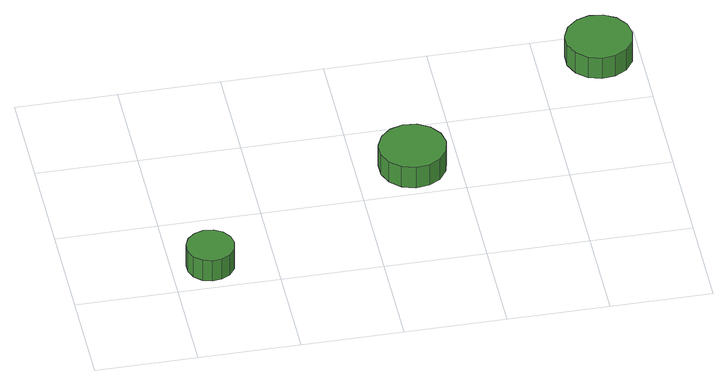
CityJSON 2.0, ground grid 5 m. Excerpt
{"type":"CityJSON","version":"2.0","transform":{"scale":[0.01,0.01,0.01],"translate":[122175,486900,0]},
"CityObjects":{
"tree1":{"type":"SolitaryVegetationObject","attributes":{"function":"something"},"geometry":[{"type":"MultiSurface","lod":"1","boundaries":[[[0,1,2,3,4,5,6,7,8,9,10,11,12,13,14]],[[15,16,17,18,19,20,21,22,23,24,25,26,27,28,29]],[[0,29,28,1]],[[1,28,27,2]],[[2,27,26,3]],[[3,26,25,4]],[[4,25,24,5]],[[5,24,23,6]],[[6,23,22,7]],[[7,22,21,8]],[[8,21,20,9]],[[9,20,19,10]],[[10,19,18,11]],[[11,18,17,12]],[[12,17,16,13]],[[13,16,15,14]],[[14,15,29,0]]]}]},
"tree2":{"type":"SolitaryVegetationObject","attributes":{"function":"something"},"geometry":[{"type":"MultiSurface","lod":"1","boundaries":[[[30,31,32,33,34,35,36,37,38,39,40,41,42,43,44]],[[45,46,47,48,49,50,51,52,53,54,55,56,57,58,59]],[[30,59,58,31]],[[31,58,57,32]],[[32,57,56,33]],[[33,56,55,34]],[[34,55,54,35]],[[35,54,53,36]],[[36,53,52,37]],[[37,52,51,38]],[[38,51,50,39]],[[39,50,49,40]],[[40,49,48,41]],[[41,48,47,42]],[[42,47,46,43]],[[43,46,45,44]],[[44,45,59,30]]]}]},
"tree3":{"type":"SolitaryVegetationObject","attributes":{"function":"something"},"geometry":[{"type":"MultiSurface","lod":"1","boundaries":[[[60,61,62,63,64,65,66,67,68,69,70,71,72,73,74]],[[75,76,77,78,79,80,81,82,83,84,85,86,87,88,89]],[[60,89,88,61]],[[61,88,87,62]],[[62,87,86,63]],[[63,86,85,64]],[[64,85,84,65]],[[65,84,83,66]],[[66,83,82,67]],[[67,82,81,68]],[[68,81,80,69]],[[69,80,79,70]],[[70,79,78,71]],[[71,78,77,72]],[[72,77,76,73]],[[73,76,75,74]],[[74,75,89,60]]]}]}
},
"vertices":[
[305,165,186],[295,212,186],[266,252,186],[224,276,186],[176,281,186],[130,266,186],[94,234,186],[74,189,186],[74,141,186],[94,96,186],[130,64,186],[176,49,186],[224,54,186],[266,78,186],[295,117,186],[295,117,61],[266,78,61],[224,54,61],[176,49,61],[130,64,61],[94,96,61],[74,141,61],[74,189,61],[94,234,61],[130,266,61],[176,281,61],[224,276,61],[266,252,61],[295,212,61],[305,165,61],
[1438,703,191],[1424,770,191],[1384,825,191],[1325,859,191],[1258,866,191],[1193,845,191],[1142,799,191],[1114,737,191],[1114,669,191],[1142,607,191],[1193,561,191],[1258,540,191],[1325,547,191],[1384,581,191],[1424,636,191],[1424,636,66],[1384,581,66],[1325,547,66],[1258,540,66],[1193,561,66],[1142,607,66],[1114,669,66],[1114,737,66],[1142,799,66],[1193,845,66],[1258,866,66],[1325,859,66],[1384,825,66],[1424,770,66],[1438,703,66],
[2464,1330,193],[2450,1397,193],[2410,1452,193],[2351,1486,193],[2283,1493,193],[2219,1472,193],[2168,1427,193],[2140,1364,193],[2140,1296,193],[2168,1234,193],[2219,1188,193],[2283,1167,193],[2351,1175,193],[2410,1209,193],[2450,1264,193],[2450,1264,68],[2410,1209,68],[2351,1175,68],[2283,1167,68],[2219,1188,68],[2168,1234,68],[2140,1296,68],[2140,1364,68],[2168,1427,68],[2219,1472,68],[2283,1493,68],[2351,1486,68],[2410,1452,68],[2450,1397,68],[2464,1330,68]
]}
